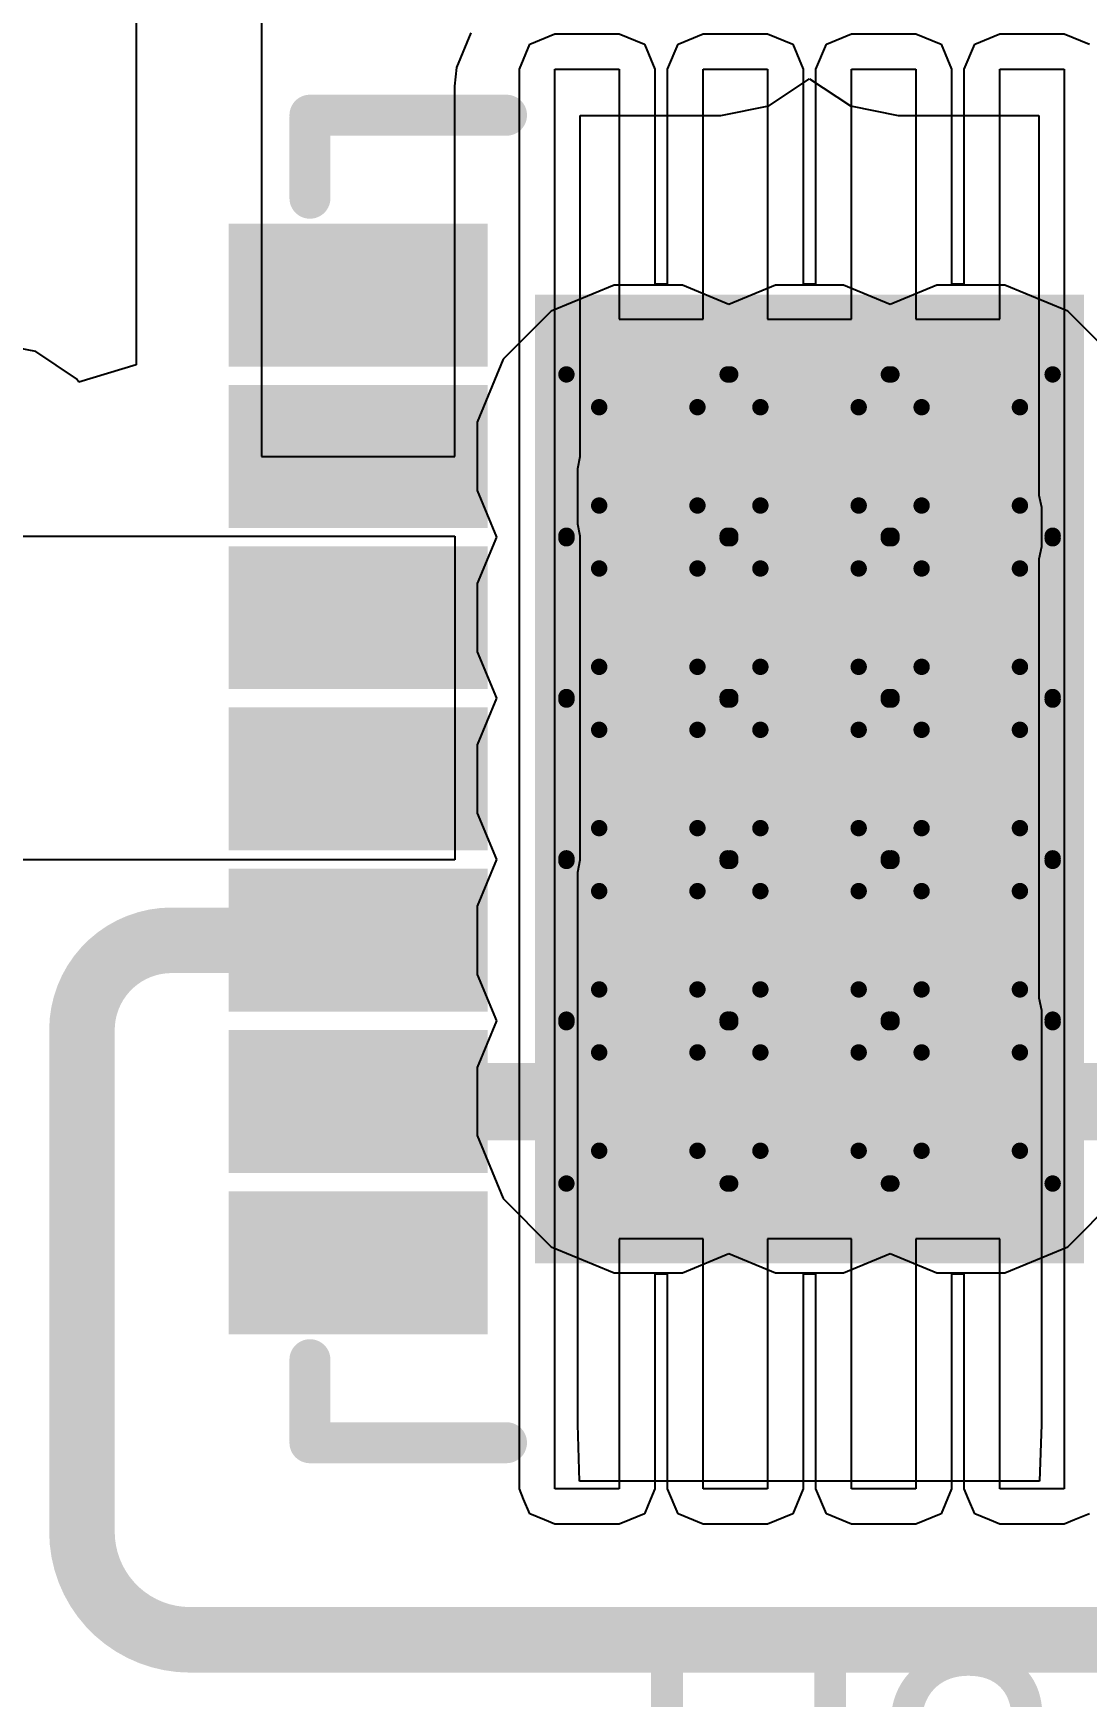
# Model space of a CAD drawing. Header units: inches. Extents: x -12 to 5357, y -8 to 5291.
# Drawn here: x 3.99 to 7.26, y 9.52 to 14.68 of the extents above; entities that cross this region are included whole.
import ezdxf

# ---------------------------------------------------------------- set-up
doc = ezdxf.new("R2010")
doc.units = ezdxf.units.IN
for name, color, linetype in [('Bottom Layer', 5, 'Continuous'), ('Drill Drawing', 1, 'Continuous'), ('Ground', 16, 'Continuous'), ('Multi-Layer', 9, 'Continuous'), ('Pad Holes', 156, 'Continuous'), ('Power', 76, 'Continuous'), ('Top Layer', 1, 'Continuous'), ('Top Overlay', 2, 'Continuous'), ('Top Paste', 8, 'Continuous'), ('Top Solder', 216, 'Continuous')]:
    doc.layers.add(name, color=color, linetype=linetype)
doc.styles.add('Arial', font='', dxfattribs={"height": 0.2})
doc.styles.get('Arial').set_extended_font_data('Arial')

# ---------------------------------------------------------------- blocks, each defined once
blk = doc.blocks.new('14_VSON__4_3__20')
at = {"layer": 'Bottom Layer'}
h = blk.add_hatch(color=5, dxfattribs=at)
edge = h.paths.add_edge_path()
edge.add_arc((-0.5, 1), 0.15, 0, 360)
h = blk.add_hatch(color=5, dxfattribs=at)
edge = h.paths.add_edge_path()
edge.add_arc((0, 1), 0.15, 0, 360)
h = blk.add_hatch(color=5, dxfattribs=at)
edge = h.paths.add_edge_path()
edge.add_arc((0.5, 1), 0.15, 0, 360)
h = blk.add_hatch(color=5, dxfattribs=at)
edge = h.paths.add_edge_path()
edge.add_arc((-0.5, 0.5), 0.15, 0, 360)
h = blk.add_hatch(color=5, dxfattribs=at)
edge = h.paths.add_edge_path()
edge.add_arc((0, 0.5), 0.15, 0, 360)
h = blk.add_hatch(color=5, dxfattribs=at)
edge = h.paths.add_edge_path()
edge.add_arc((0.5, 0.5), 0.15, 0, 360)
h = blk.add_hatch(color=5, dxfattribs=at)
edge = h.paths.add_edge_path()
edge.add_arc((-0.5, 0), 0.15, 0, 360)
h = blk.add_hatch(color=5, dxfattribs=at)
edge = h.paths.add_edge_path()
edge.add_arc((0, 0), 0.15, 0, 360)
h = blk.add_hatch(color=5, dxfattribs=at)
edge = h.paths.add_edge_path()
edge.add_arc((0.5, 0), 0.15, 0, 360)
h = blk.add_hatch(color=5, dxfattribs=at)
edge = h.paths.add_edge_path()
edge.add_arc((-0.5, -0.5), 0.15, 0, 360)
h = blk.add_hatch(color=5, dxfattribs=at)
edge = h.paths.add_edge_path()
edge.add_arc((0, -0.5), 0.15, 0, 360)
h = blk.add_hatch(color=5, dxfattribs=at)
edge = h.paths.add_edge_path()
edge.add_arc((0.5, -0.5), 0.15, 0, 360)
h = blk.add_hatch(color=5, dxfattribs=at)
edge = h.paths.add_edge_path()
edge.add_arc((-0.5, -1), 0.15, 0, 360)
h = blk.add_hatch(color=5, dxfattribs=at)
edge = h.paths.add_edge_path()
edge.add_arc((0, -1), 0.15, 0, 360)
h = blk.add_hatch(color=5, dxfattribs=at)
edge = h.paths.add_edge_path()
edge.add_arc((0.5, -1), 0.15, 0, 360)
at = {"layer": 'Ground'}
h = blk.add_hatch(color=16, dxfattribs=at)
edge = h.paths.add_edge_path()
edge.add_arc((-0.5, 1), 0.15, 0, 360)
h = blk.add_hatch(color=16, dxfattribs=at)
edge = h.paths.add_edge_path()
edge.add_arc((0, 1), 0.15, 0, 360)
h = blk.add_hatch(color=16, dxfattribs=at)
edge = h.paths.add_edge_path()
edge.add_arc((0.5, 1), 0.15, 0, 360)
h = blk.add_hatch(color=16, dxfattribs=at)
edge = h.paths.add_edge_path()
edge.add_arc((-0.5, 0.5), 0.15, 0, 360)
h = blk.add_hatch(color=16, dxfattribs=at)
edge = h.paths.add_edge_path()
edge.add_arc((0, 0.5), 0.15, 0, 360)
h = blk.add_hatch(color=16, dxfattribs=at)
edge = h.paths.add_edge_path()
edge.add_arc((0.5, 0.5), 0.15, 0, 360)
h = blk.add_hatch(color=16, dxfattribs=at)
edge = h.paths.add_edge_path()
edge.add_arc((-0.5, 0), 0.15, 0, 360)
h = blk.add_hatch(color=16, dxfattribs=at)
edge = h.paths.add_edge_path()
edge.add_arc((0, 0), 0.15, 0, 360)
h = blk.add_hatch(color=16, dxfattribs=at)
edge = h.paths.add_edge_path()
edge.add_arc((0.5, 0), 0.15, 0, 360)
h = blk.add_hatch(color=16, dxfattribs=at)
edge = h.paths.add_edge_path()
edge.add_arc((-0.5, -0.5), 0.15, 0, 360)
h = blk.add_hatch(color=16, dxfattribs=at)
edge = h.paths.add_edge_path()
edge.add_arc((0, -0.5), 0.15, 0, 360)
h = blk.add_hatch(color=16, dxfattribs=at)
edge = h.paths.add_edge_path()
edge.add_arc((0.5, -0.5), 0.15, 0, 360)
h = blk.add_hatch(color=16, dxfattribs=at)
edge = h.paths.add_edge_path()
edge.add_arc((-0.5, -1), 0.15, 0, 360)
h = blk.add_hatch(color=16, dxfattribs=at)
edge = h.paths.add_edge_path()
edge.add_arc((0, -1), 0.15, 0, 360)
h = blk.add_hatch(color=16, dxfattribs=at)
edge = h.paths.add_edge_path()
edge.add_arc((0.5, -1), 0.15, 0, 360)
at = {"layer": 'Multi-Layer'}
h = blk.add_hatch(color=9, dxfattribs=at)
edge = h.paths.add_edge_path()
edge.add_arc((-0.5, 1), 0.15, 0, 360)
h = blk.add_hatch(color=9, dxfattribs=at)
edge = h.paths.add_edge_path()
edge.add_arc((0, 1), 0.15, 0, 360)
h = blk.add_hatch(color=9, dxfattribs=at)
edge = h.paths.add_edge_path()
edge.add_arc((0.5, 1), 0.15, 0, 360)
h = blk.add_hatch(color=9, dxfattribs=at)
edge = h.paths.add_edge_path()
edge.add_arc((-0.5, 0.5), 0.15, 0, 360)
h = blk.add_hatch(color=9, dxfattribs=at)
edge = h.paths.add_edge_path()
edge.add_arc((0, 0.5), 0.15, 0, 360)
h = blk.add_hatch(color=9, dxfattribs=at)
edge = h.paths.add_edge_path()
edge.add_arc((0.5, 0.5), 0.15, 0, 360)
h = blk.add_hatch(color=9, dxfattribs=at)
edge = h.paths.add_edge_path()
edge.add_arc((-0.5, 0), 0.15, 0, 360)
h = blk.add_hatch(color=9, dxfattribs=at)
edge = h.paths.add_edge_path()
edge.add_arc((0, 0), 0.15, 0, 360)
h = blk.add_hatch(color=9, dxfattribs=at)
edge = h.paths.add_edge_path()
edge.add_arc((0.5, 0), 0.15, 0, 360)
h = blk.add_hatch(color=9, dxfattribs=at)
edge = h.paths.add_edge_path()
edge.add_arc((-0.5, -0.5), 0.15, 0, 360)
h = blk.add_hatch(color=9, dxfattribs=at)
edge = h.paths.add_edge_path()
edge.add_arc((0, -0.5), 0.15, 0, 360)
h = blk.add_hatch(color=9, dxfattribs=at)
edge = h.paths.add_edge_path()
edge.add_arc((0.5, -0.5), 0.15, 0, 360)
h = blk.add_hatch(color=9, dxfattribs=at)
edge = h.paths.add_edge_path()
edge.add_arc((-0.5, -1), 0.15, 0, 360)
h = blk.add_hatch(color=9, dxfattribs=at)
edge = h.paths.add_edge_path()
edge.add_arc((0, -1), 0.15, 0, 360)
h = blk.add_hatch(color=9, dxfattribs=at)
edge = h.paths.add_edge_path()
edge.add_arc((0.5, -1), 0.15, 0, 360)
at = {"layer": 'Pad Holes'}
h = blk.add_hatch(color=7, dxfattribs=at)
edge = h.paths.add_edge_path()
edge.add_arc((-0.5, 1), 0.1, 0, 360)
h = blk.add_hatch(color=7, dxfattribs=at)
edge = h.paths.add_edge_path()
edge.add_arc((0, 1), 0.1, 0, 360)
h = blk.add_hatch(color=7, dxfattribs=at)
edge = h.paths.add_edge_path()
edge.add_arc((0.5, 1), 0.1, 0, 360)
h = blk.add_hatch(color=7, dxfattribs=at)
edge = h.paths.add_edge_path()
edge.add_arc((-0.5, 0.5), 0.1, 0, 360)
h = blk.add_hatch(color=7, dxfattribs=at)
edge = h.paths.add_edge_path()
edge.add_arc((0, 0.5), 0.1, 0, 360)
h = blk.add_hatch(color=7, dxfattribs=at)
edge = h.paths.add_edge_path()
edge.add_arc((0.5, 0.5), 0.1, 0, 360)
h = blk.add_hatch(color=7, dxfattribs=at)
edge = h.paths.add_edge_path()
edge.add_arc((-0.5, 0), 0.1, 0, 360)
h = blk.add_hatch(color=7, dxfattribs=at)
edge = h.paths.add_edge_path()
edge.add_arc((0, 0), 0.1, 0, 360)
h = blk.add_hatch(color=7, dxfattribs=at)
edge = h.paths.add_edge_path()
edge.add_arc((0.5, 0), 0.1, 0, 360)
h = blk.add_hatch(color=7, dxfattribs=at)
edge = h.paths.add_edge_path()
edge.add_arc((-0.5, -0.5), 0.1, 0, 360)
h = blk.add_hatch(color=7, dxfattribs=at)
edge = h.paths.add_edge_path()
edge.add_arc((0, -0.5), 0.1, 0, 360)
h = blk.add_hatch(color=7, dxfattribs=at)
edge = h.paths.add_edge_path()
edge.add_arc((0.5, -0.5), 0.1, 0, 360)
h = blk.add_hatch(color=7, dxfattribs=at)
edge = h.paths.add_edge_path()
edge.add_arc((-0.5, -1), 0.1, 0, 360)
h = blk.add_hatch(color=7, dxfattribs=at)
edge = h.paths.add_edge_path()
edge.add_arc((0, -1), 0.1, 0, 360)
h = blk.add_hatch(color=7, dxfattribs=at)
edge = h.paths.add_edge_path()
edge.add_arc((0.5, -1), 0.1, 0, 360)
at = {"layer": 'Power'}
h = blk.add_hatch(color=76, dxfattribs=at)
edge = h.paths.add_edge_path()
edge.add_arc((-0.5, 1), 0.15, 0, 360)
h = blk.add_hatch(color=76, dxfattribs=at)
edge = h.paths.add_edge_path()
edge.add_arc((0, 1), 0.15, 0, 360)
h = blk.add_hatch(color=76, dxfattribs=at)
edge = h.paths.add_edge_path()
edge.add_arc((0.5, 1), 0.15, 0, 360)
h = blk.add_hatch(color=76, dxfattribs=at)
edge = h.paths.add_edge_path()
edge.add_arc((-0.5, 0.5), 0.15, 0, 360)
h = blk.add_hatch(color=76, dxfattribs=at)
edge = h.paths.add_edge_path()
edge.add_arc((0, 0.5), 0.15, 0, 360)
h = blk.add_hatch(color=76, dxfattribs=at)
edge = h.paths.add_edge_path()
edge.add_arc((0.5, 0.5), 0.15, 0, 360)
h = blk.add_hatch(color=76, dxfattribs=at)
edge = h.paths.add_edge_path()
edge.add_arc((-0.5, 0), 0.15, 0, 360)
h = blk.add_hatch(color=76, dxfattribs=at)
edge = h.paths.add_edge_path()
edge.add_arc((0, 0), 0.15, 0, 360)
h = blk.add_hatch(color=76, dxfattribs=at)
edge = h.paths.add_edge_path()
edge.add_arc((0.5, 0), 0.15, 0, 360)
h = blk.add_hatch(color=76, dxfattribs=at)
edge = h.paths.add_edge_path()
edge.add_arc((-0.5, -0.5), 0.15, 0, 360)
h = blk.add_hatch(color=76, dxfattribs=at)
edge = h.paths.add_edge_path()
edge.add_arc((0, -0.5), 0.15, 0, 360)
h = blk.add_hatch(color=76, dxfattribs=at)
edge = h.paths.add_edge_path()
edge.add_arc((0.5, -0.5), 0.15, 0, 360)
h = blk.add_hatch(color=76, dxfattribs=at)
edge = h.paths.add_edge_path()
edge.add_arc((-0.5, -1), 0.15, 0, 360)
h = blk.add_hatch(color=76, dxfattribs=at)
edge = h.paths.add_edge_path()
edge.add_arc((0, -1), 0.15, 0, 360)
h = blk.add_hatch(color=76, dxfattribs=at)
edge = h.paths.add_edge_path()
edge.add_arc((0.5, -1), 0.15, 0, 360)
at = {"layer": 'Top Layer'}
for points in [[(1.1, 1.62), (1.7, 1.62), (1.7, 1.38), (1.1, 1.38)], [(-0.75, 1.4), (0.75, 1.4), (0.75, -1.4), (-0.75, -1.4)], [(1.1, 1.12), (1.7, 1.12), (1.7, 0.88), (1.1, 0.88)], [(1.1, 0.62), (1.7, 0.62), (1.7, 0.38), (1.1, 0.38)], [(1.1, 0.12), (1.7, 0.12), (1.7, -0.12), (1.1, -0.12)], [(1.1, -0.38), (1.7, -0.38), (1.7, -0.62), (1.1, -0.62)], [(1.1, -0.88), (1.7, -0.88), (1.7, -1.12), (1.1, -1.12)], [(1.1, -1.38), (1.7, -1.38), (1.7, -1.62), (1.1, -1.62)]]:
    blk.add_hatch(color=1, dxfattribs=at).paths.add_polyline_path(points)
h = blk.add_hatch(color=1, dxfattribs=at)
edge = h.paths.add_edge_path()
edge.add_arc((-0.5, 1), 0.15, 0, 360)
h = blk.add_hatch(color=1, dxfattribs=at)
edge = h.paths.add_edge_path()
edge.add_arc((0, 1), 0.15, 0, 360)
h = blk.add_hatch(color=1, dxfattribs=at)
edge = h.paths.add_edge_path()
edge.add_arc((0.5, 1), 0.15, 0, 360)
h = blk.add_hatch(color=1, dxfattribs=at)
edge = h.paths.add_edge_path()
edge.add_arc((-0.5, 0.5), 0.15, 0, 360)
h = blk.add_hatch(color=1, dxfattribs=at)
edge = h.paths.add_edge_path()
edge.add_arc((0, 0.5), 0.15, 0, 360)
h = blk.add_hatch(color=1, dxfattribs=at)
edge = h.paths.add_edge_path()
edge.add_arc((0.5, 0.5), 0.15, 0, 360)
h = blk.add_hatch(color=1, dxfattribs=at)
edge = h.paths.add_edge_path()
edge.add_arc((-0.5, 0), 0.15, 0, 360)
h = blk.add_hatch(color=1, dxfattribs=at)
edge = h.paths.add_edge_path()
edge.add_arc((0, 0), 0.15, 0, 360)
h = blk.add_hatch(color=1, dxfattribs=at)
edge = h.paths.add_edge_path()
edge.add_arc((0.5, 0), 0.15, 0, 360)
h = blk.add_hatch(color=1, dxfattribs=at)
edge = h.paths.add_edge_path()
edge.add_arc((-0.5, -0.5), 0.15, 0, 360)
h = blk.add_hatch(color=1, dxfattribs=at)
edge = h.paths.add_edge_path()
edge.add_arc((0, -0.5), 0.15, 0, 360)
h = blk.add_hatch(color=1, dxfattribs=at)
edge = h.paths.add_edge_path()
edge.add_arc((0.5, -0.5), 0.15, 0, 360)
h = blk.add_hatch(color=1, dxfattribs=at)
edge = h.paths.add_edge_path()
edge.add_arc((-0.5, -1), 0.15, 0, 360)
h = blk.add_hatch(color=1, dxfattribs=at)
edge = h.paths.add_edge_path()
edge.add_arc((0, -1), 0.15, 0, 360)
h = blk.add_hatch(color=1, dxfattribs=at)
edge = h.paths.add_edge_path()
edge.add_arc((0.5, -1), 0.15, 0, 360)
at = {"layer": 'Top Paste'}
for points in [[(1.1, 1.62), (1.7, 1.62), (1.7, 1.38), (1.1, 1.38)], [(-0.75, 1.4), (0.75, 1.4), (0.75, -1.4), (-0.75, -1.4)], [(1.1, 1.12), (1.7, 1.12), (1.7, 0.88), (1.1, 0.88)], [(1.1, 0.62), (1.7, 0.62), (1.7, 0.38), (1.1, 0.38)], [(1.1, 0.12), (1.7, 0.12), (1.7, -0.12), (1.1, -0.12)], [(1.1, -0.38), (1.7, -0.38), (1.7, -0.62), (1.1, -0.62)], [(1.1, -0.88), (1.7, -0.88), (1.7, -1.12), (1.1, -1.12)], [(1.1, -1.38), (1.7, -1.38), (1.7, -1.62), (1.1, -1.62)]]:
    blk.add_hatch(color=8, dxfattribs=at).paths.add_polyline_path(points)
at = {"layer": 'Top Solder'}
for points in [[(0.9984, 1.7216), (1.8016, 1.7216), (1.8016, 1.2784), (0.9984, 1.2784)], [(-0.8516, 1.5016), (0.8516, 1.5016), (0.8516, -1.5016), (-0.8516, -1.5016)], [(0.9984, 1.2216), (1.8016, 1.2216), (1.8016, 0.7784), (0.9984, 0.7784)], [(0.9984, 0.7216), (1.8016, 0.7216), (1.8016, 0.2784), (0.9984, 0.2784)], [(0.9984, 0.2216), (1.8016, 0.2216), (1.8016, -0.2216), (0.9984, -0.2216)], [(0.9984, -0.2784), (1.8016, -0.2784), (1.8016, -0.7216), (0.9984, -0.7216)], [(0.9984, -0.7784), (1.8016, -0.7784), (1.8016, -1.2216), (0.9984, -1.2216)], [(0.9984, -1.2784), (1.8016, -1.2784), (1.8016, -1.7216), (0.9984, -1.7216)]]:
    blk.add_hatch(color=216, dxfattribs=at).paths.add_polyline_path(points)
at = {"layer": 'Top Layer'}
for p, q in [((-0.79, -2.2), (-0.79, 2.2)), ((-0.79, 2.2), (-0.59, 2.2)), ((-0.59, 2.2), (-0.59, 1.425)), ((-0.33, 1.425), (-0.33, 2.2)), ((-0.33, 2.2), (-0.13, 2.2)), ((-0.13, 2.2), (-0.13, 1.425)), ((0.13, 1.425), (0.13, 2.2)), ((0.13, 2.2), (0.33, 2.2)), ((0.33, 2.2), (0.33, 1.425)), ((0.59, 1.425), (0.59, 2.2)), ((0.59, 2.2), (0.79, 2.2)), ((0.79, 2.2), (0.79, -2.2)), ((-0.59, 1.425), (-0.33, 1.425)), ((-0.13, 1.425), (0.13, 1.425)), ((0.33, 1.425), (0.59, 1.425)), ((-0.33, -1.425), (-0.59, -1.425)), ((-0.59, -1.425), (-0.59, -2.2)), ((-0.33, -2.2), (-0.33, -1.425)), ((0.13, -1.425), (-0.13, -1.425)), ((-0.13, -1.425), (-0.13, -2.2)), ((0.13, -2.2), (0.13, -1.425)), ((0.59, -1.425), (0.33, -1.425)), ((0.33, -1.425), (0.33, -2.2)), ((0.59, -2.2), (0.59, -1.425)), ((-0.59, -2.2), (-0.79, -2.2)), ((-0.13, -2.2), (-0.33, -2.2)), ((0.33, -2.2), (0.13, -2.2)), ((0.79, -2.2), (0.59, -2.2))]:
    blk.add_line(p, q, dxfattribs=at)
at = {"layer": 'Top Overlay', "const_width": 0.127}
for points in [[(1.5494, 2.0574), (0.9398, 2.0574)], [(1.5494, 2.0501), (1.5494, 1.8001)], [(1.5494, -1.8001), (1.5494, -2.0501)], [(1.5494, -2.0574), (0.9398, -2.0574)]]:
    blk.add_lwpolyline(points, dxfattribs=at)
at = {"layer": 'Top Overlay', "const_width": 0.0635}
for points in [[(0.908, 2.0574, 1), (0.9715, 2.0574, 1)], [(1.5176, 2.0574, 1), (1.5812, 2.0574, 1)], [(1.5176, 2.0501, 1), (1.5812, 2.0501, 1)], [(1.5176, 1.8001, 1), (1.5812, 1.8001, 1)], [(1.5177, -1.8001, 1), (1.5812, -1.8001, 1)], [(0.908, -2.0574, 1), (0.9715, -2.0574, 1)], [(1.5177, -2.0501, 1), (1.5812, -2.0501, 1)], [(1.5176, -2.0574, 1), (1.5812, -2.0574, 1)]]:
    blk.add_lwpolyline(points, format="xyb", close=True, dxfattribs=at)
at = {"layer": 'Top Solder'}
for p, q in [((-0.8678, 2.2778), (-0.8222, 2.2966)), ((-0.8222, 2.2966), (-0.79, 2.31)), ((-0.79, 2.31), (-0.79, 2.31)), ((-0.79, 2.31), (-0.79, 2.31)), ((-0.79, 2.31), (-0.59, 2.31)), ((-0.59, 2.31), (-0.5578, 2.2966)), ((-0.5578, 2.2966), (-0.5122, 2.2778)), ((-0.5122, 2.2778), (-0.5122, 2.2778)), ((-0.5122, 2.2778), (-0.5122, 2.2778)), ((-0.5122, 2.2778), (-0.4934, 2.2322)), ((-0.44, 2.2), (-0.4078, 2.2778)), ((-0.4078, 2.2778), (-0.33, 2.31)), ((-0.33, 2.31), (-0.13, 2.31)), ((-0.13, 2.31), (-0.13, 2.31)), ((-0.13, 2.31), (-0.13, 2.31)), ((-0.13, 2.31), (-0.0522, 2.2778)), ((-0.0522, 2.2778), (-0.02, 2.2)), ((0.02, 2.2), (0.0522, 2.2778)), ((0.0522, 2.2778), (0.13, 2.31)), ((0.13, 2.31), (0.13, 2.31)), ((0.13, 2.31), (0.13, 2.31)), ((0.13, 2.31), (0.33, 2.31)), ((0.33, 2.31), (0.4078, 2.2778)), ((0.4078, 2.2778), (0.44, 2.2)), ((0.4934, 2.2322), (0.5122, 2.2778)), ((0.5122, 2.2778), (0.5578, 2.2966)), ((0.5122, 2.2778), (0.5122, 2.2778)), ((0.5122, 2.2778), (0.5122, 2.2778)), ((0.5578, 2.2966), (0.59, 2.31)), ((0.59, 2.31), (0.59, 2.31)), ((0.59, 2.31), (0.59, 2.31)), ((0.59, 2.31), (0.79, 2.31)), ((0.79, 2.31), (0.8222, 2.2966)), ((0.8222, 2.2966), (0.8678, 2.2778)), ((0.8678, 2.2778), (0.8678, 2.2778)), ((0.8678, 2.2778), (0.8678, 2.2778)), ((0.8678, 2.2778), (0.8866, 2.2322)), ((-0.4934, 2.2322), (-0.48, 2.2)), ((0.48, 2.2), (0.4934, 2.2322)), ((0.8866, 2.2322), (0.9, 2.2)), ((-0.48, 2.2), (-0.48, 1.535)), ((-0.44, 1.535), (-0.44, 2.2)), ((-0.02, 2.2), (-0.02, 2.2)), ((-0.02, 2.2), (-0.02, 2.2)), ((-0.02, 2.2), (-0.02, 1.535)), ((0.02, 1.535), (0.02, 2.2)), ((0.02, 2.2), (0.02, 2.2)), ((0.02, 2.2), (0.02, 2.2)), ((0.44, 2.2), (0.44, 1.535)), ((0.48, 1.535), (0.48, 2.2)), ((0.48, 2.2), (0.48, 2.2)), ((0.48, 2.2), (0.48, 2.2)), ((0.9, 2.2), (0.9, -2.2)), ((-0.48, 1.535), (-0.44, 1.535)), ((-0.02, 1.535), (0.02, 1.535)), ((0.44, 1.535), (0.48, 1.535)), ((-0.44, -1.535), (-0.48, -1.535)), ((-0.48, -1.535), (-0.48, -2.2)), ((-0.44, -2.2), (-0.44, -1.535)), ((0.02, -1.535), (-0.02, -1.535)), ((-0.02, -1.535), (-0.02, -2.2)), ((0.02, -2.2), (0.02, -1.535)), ((0.48, -1.535), (0.44, -1.535)), ((0.44, -1.535), (0.44, -2.2)), ((0.48, -2.2), (0.48, -1.535)), ((-0.48, -2.2), (-0.5122, -2.2778)), ((-0.4078, -2.2778), (-0.44, -2.2)), ((-0.02, -2.2), (-0.0522, -2.2778)), ((0.0522, -2.2778), (0.02, -2.2)), ((0.44, -2.2), (0.4078, -2.2778)), ((0.5122, -2.2778), (0.48, -2.2)), ((0.9, -2.2), (0.8678, -2.2778)), ((-0.79, -2.31), (-0.8678, -2.2778)), ((-0.59, -2.31), (-0.79, -2.31)), ((-0.5122, -2.2778), (-0.59, -2.31)), ((-0.33, -2.31), (-0.4078, -2.2778)), ((-0.13, -2.31), (-0.33, -2.31)), ((-0.0522, -2.2778), (-0.13, -2.31)), ((0.13, -2.31), (0.0522, -2.2778)), ((0.33, -2.31), (0.13, -2.31)), ((0.4078, -2.2778), (0.33, -2.31)), ((0.59, -2.31), (0.5122, -2.2778)), ((0.79, -2.31), (0.59, -2.31)), ((0.8678, -2.2778), (0.79, -2.31))]:
    blk.add_line(p, q, dxfattribs=at)

msp = doc.modelspace()

# ---------------------------------------------------------------- hatches: boundary and pattern name
at = {"layer": 'Top Layer'}
for points in [[(5.8967, 11.4883), (4.6967, 11.4883), (4.6967, 11.2483), (5.8967, 11.2483)], [(6.8967, 11.2483), (8.0967, 11.2483), (8.0967, 11.4883), (6.8967, 11.4883)]]:
    msp.add_hatch(color=1, dxfattribs=at).paths.add_polyline_path(points)

# ---------------------------------------------------------------- linework, layer by layer
at = {"layer": 'Drill Drawing', "const_width": 0.0508}
for points in [[(5.6427, 13.6223), (6.1507, 13.6223)], [(5.6427, 13.1143), (5.6427, 13.6223)], [(6.1427, 13.6223), (6.6507, 13.6223)], [(6.1427, 13.1143), (6.1427, 13.6223)], [(6.1507, 13.1143), (6.1507, 13.6223)], [(6.6427, 13.6223), (7.1507, 13.6223)], [(6.6427, 13.1143), (6.6427, 13.6223)], [(6.6507, 13.1143), (6.6507, 13.6223)], [(7.1507, 13.1143), (7.1507, 13.6223)], [(5.7443, 13.5207), (6.0491, 13.5207)], [(5.7443, 13.2159), (5.7443, 13.5207)], [(6.0491, 13.2159), (6.0491, 13.5207)], [(6.2443, 13.5207), (6.5491, 13.5207)], [(6.2443, 13.2159), (6.2443, 13.5207)], [(6.5491, 13.2159), (6.5491, 13.5207)], [(6.7443, 13.5207), (7.0491, 13.5207)], [(6.7443, 13.2159), (6.7443, 13.5207)], [(7.0491, 13.2159), (7.0491, 13.5207)], [(5.7443, 13.2159), (6.0491, 13.2159)], [(6.2443, 13.2159), (6.5491, 13.2159)], [(6.7443, 13.2159), (7.0491, 13.2159)], [(5.6427, 13.1223), (6.1507, 13.1223)], [(5.6427, 12.6143), (5.6427, 13.1223)], [(5.6427, 13.1143), (6.1507, 13.1143)], [(6.1427, 13.1223), (6.6507, 13.1223)], [(6.1427, 12.6143), (6.1427, 13.1223)], [(6.1427, 13.1143), (6.6507, 13.1143)], [(6.1507, 12.6143), (6.1507, 13.1223)], [(6.6427, 13.1223), (7.1507, 13.1223)], [(6.6427, 12.6143), (6.6427, 13.1223)], [(6.6427, 13.1143), (7.1507, 13.1143)], [(6.6507, 12.6143), (6.6507, 13.1223)], [(7.1507, 12.6143), (7.1507, 13.1223)], [(5.7443, 13.0207), (6.0491, 13.0207)], [(5.7443, 12.7159), (5.7443, 13.0207)], [(6.0491, 12.7159), (6.0491, 13.0207)], [(6.2443, 13.0207), (6.5491, 13.0207)], [(6.2443, 12.7159), (6.2443, 13.0207)], [(6.5491, 12.7159), (6.5491, 13.0207)], [(6.7443, 13.0207), (7.0491, 13.0207)], [(6.7443, 12.7159), (6.7443, 13.0207)], [(7.0491, 12.7159), (7.0491, 13.0207)], [(5.7443, 12.7159), (6.0491, 12.7159)], [(6.2443, 12.7159), (6.5491, 12.7159)], [(6.7443, 12.7159), (7.0491, 12.7159)], [(5.6427, 12.6223), (6.1507, 12.6223)], [(5.6427, 12.1143), (5.6427, 12.6223)], [(5.6427, 12.6143), (6.1507, 12.6143)], [(6.1427, 12.6223), (6.6507, 12.6223)], [(6.1427, 12.1143), (6.1427, 12.6223)], [(6.1427, 12.6143), (6.6507, 12.6143)], [(6.1507, 12.1143), (6.1507, 12.6223)], [(6.6427, 12.6223), (7.1507, 12.6223)], [(6.6427, 12.1143), (6.6427, 12.6223)], [(6.6427, 12.6143), (7.1507, 12.6143)], [(6.6507, 12.1143), (6.6507, 12.6223)], [(7.1507, 12.1143), (7.1507, 12.6223)], [(5.7443, 12.5207), (6.0491, 12.5207)], [(5.7443, 12.2159), (5.7443, 12.5207)], [(6.0491, 12.2159), (6.0491, 12.5207)], [(6.2443, 12.5207), (6.5491, 12.5207)], [(6.2443, 12.2159), (6.2443, 12.5207)], [(6.5491, 12.2159), (6.5491, 12.5207)], [(6.7443, 12.5207), (7.0491, 12.5207)], [(6.7443, 12.2159), (6.7443, 12.5207)], [(7.0491, 12.2159), (7.0491, 12.5207)], [(5.7443, 12.2159), (6.0491, 12.2159)], [(6.2443, 12.2159), (6.5491, 12.2159)], [(6.7443, 12.2159), (7.0491, 12.2159)], [(5.6427, 12.1223), (6.1507, 12.1223)], [(5.6427, 11.6143), (5.6427, 12.1223)], [(5.6427, 12.1143), (6.1507, 12.1143)], [(6.1427, 12.1223), (6.6507, 12.1223)], [(6.1427, 11.6143), (6.1427, 12.1223)], [(6.1427, 12.1143), (6.6507, 12.1143)], [(6.1507, 11.6143), (6.1507, 12.1223)], [(6.6427, 12.1223), (7.1507, 12.1223)], [(6.6427, 11.6143), (6.6427, 12.1223)], [(6.6427, 12.1143), (7.1507, 12.1143)], [(6.6507, 11.6143), (6.6507, 12.1223)], [(7.1507, 11.6143), (7.1507, 12.1223)], [(5.7443, 12.0207), (6.0491, 12.0207)], [(5.7443, 11.7159), (5.7443, 12.0207)], [(6.0491, 11.7159), (6.0491, 12.0207)], [(6.2443, 12.0207), (6.5491, 12.0207)], [(6.2443, 11.7159), (6.2443, 12.0207)], [(6.5491, 11.7159), (6.5491, 12.0207)], [(6.7443, 12.0207), (7.0491, 12.0207)], [(6.7443, 11.7159), (6.7443, 12.0207)], [(7.0491, 11.7159), (7.0491, 12.0207)], [(5.7443, 11.7159), (6.0491, 11.7159)], [(6.2443, 11.7159), (6.5491, 11.7159)], [(6.7443, 11.7159), (7.0491, 11.7159)], [(5.6427, 11.6223), (6.1507, 11.6223)], [(5.6427, 11.1143), (5.6427, 11.6223)], [(5.6427, 11.6143), (6.1507, 11.6143)], [(6.1427, 11.6223), (6.6507, 11.6223)], [(6.1427, 11.1143), (6.1427, 11.6223)], [(6.1427, 11.6143), (6.6507, 11.6143)], [(6.1507, 11.1143), (6.1507, 11.6223)], [(6.6427, 11.6223), (7.1507, 11.6223)], [(6.6427, 11.1143), (6.6427, 11.6223)], [(6.6427, 11.6143), (7.1507, 11.6143)], [(6.6507, 11.1143), (6.6507, 11.6223)], [(7.1507, 11.1143), (7.1507, 11.6223)], [(5.7443, 11.5207), (6.0491, 11.5207)], [(5.7443, 11.2159), (5.7443, 11.5207)], [(6.0491, 11.2159), (6.0491, 11.5207)], [(6.2443, 11.5207), (6.5491, 11.5207)], [(6.2443, 11.2159), (6.2443, 11.5207)], [(6.5491, 11.2159), (6.5491, 11.5207)], [(6.7443, 11.5207), (7.0491, 11.5207)], [(6.7443, 11.2159), (6.7443, 11.5207)], [(7.0491, 11.2159), (7.0491, 11.5207)], [(5.7443, 11.2159), (6.0491, 11.2159)], [(6.2443, 11.2159), (6.5491, 11.2159)], [(6.7443, 11.2159), (7.0491, 11.2159)], [(5.6427, 11.1143), (6.1507, 11.1143)], [(6.1427, 11.1143), (6.6507, 11.1143)], [(6.6427, 11.1143), (7.1507, 11.1143)]]:
    msp.add_lwpolyline(points, dxfattribs=at)
at = {"layer": 'Drill Drawing', "const_width": 0.0254}
for points in [[(5.63, 13.6223, 1), (5.6554, 13.6223, 1)], [(5.63, 13.6223, 1), (5.6554, 13.6223, 1)], [(6.13, 13.6223, 1), (6.1554, 13.6223, 1)], [(6.13, 13.6223, 1), (6.1554, 13.6223, 1)], [(6.138, 13.6223, 1), (6.1634, 13.6223, 1)], [(6.138, 13.6223, 1), (6.1634, 13.6223, 1)], [(6.63, 13.6223, 1), (6.6554, 13.6223, 1)], [(6.63, 13.6223, 1), (6.6554, 13.6223, 1)], [(6.638, 13.6223, 1), (6.6634, 13.6223, 1)], [(6.638, 13.6223, 1), (6.6634, 13.6223, 1)], [(7.138, 13.6223, 1), (7.1634, 13.6223, 1)], [(7.138, 13.6223, 1), (7.1634, 13.6223, 1)], [(5.7316, 13.5207, 1), (5.757, 13.5207, 1)], [(5.7316, 13.5207, 1), (5.757, 13.5207, 1)], [(6.0364, 13.5207, 1), (6.0618, 13.5207, 1)], [(6.0364, 13.5207, 1), (6.0618, 13.5207, 1)], [(6.2316, 13.5207, 1), (6.257, 13.5207, 1)], [(6.2316, 13.5207, 1), (6.257, 13.5207, 1)], [(6.5364, 13.5207, 1), (6.5618, 13.5207, 1)], [(6.5364, 13.5207, 1), (6.5618, 13.5207, 1)], [(6.7316, 13.5207, 1), (6.757, 13.5207, 1)], [(6.7316, 13.5207, 1), (6.757, 13.5207, 1)], [(7.0364, 13.5207, 1), (7.0618, 13.5207, 1)], [(7.0364, 13.5207, 1), (7.0618, 13.5207, 1)], [(5.7316, 13.2159, 1), (5.757, 13.2159, 1)], [(5.7316, 13.2159, 1), (5.757, 13.2159, 1)], [(6.0364, 13.2159, 1), (6.0618, 13.2159, 1)], [(6.0364, 13.2159, 1), (6.0618, 13.2159, 1)], [(6.2316, 13.2159, 1), (6.257, 13.2159, 1)], [(6.2316, 13.2159, 1), (6.257, 13.2159, 1)], [(6.5364, 13.2159, 1), (6.5618, 13.2159, 1)], [(6.5364, 13.2159, 1), (6.5618, 13.2159, 1)], [(6.7316, 13.2159, 1), (6.757, 13.2159, 1)], [(6.7316, 13.2159, 1), (6.757, 13.2159, 1)], [(7.0364, 13.2159, 1), (7.0618, 13.2159, 1)], [(7.0364, 13.2159, 1), (7.0618, 13.2159, 1)], [(5.63, 13.1223, 1), (5.6554, 13.1223, 1)], [(5.63, 13.1223, 1), (5.6554, 13.1223, 1)], [(5.63, 13.1143, 1), (5.6554, 13.1143, 1)], [(5.63, 13.1143, 1), (5.6554, 13.1143, 1)], [(6.13, 13.1223, 1), (6.1554, 13.1223, 1)], [(6.13, 13.1223, 1), (6.1554, 13.1223, 1)], [(6.13, 13.1143, 1), (6.1554, 13.1143, 1)], [(6.13, 13.1143, 1), (6.1554, 13.1143, 1)], [(6.138, 13.1223, 1), (6.1634, 13.1223, 1)], [(6.138, 13.1223, 1), (6.1634, 13.1223, 1)], [(6.138, 13.1143, 1), (6.1634, 13.1143, 1)], [(6.138, 13.1143, 1), (6.1634, 13.1143, 1)], [(6.63, 13.1223, 1), (6.6554, 13.1223, 1)], [(6.63, 13.1223, 1), (6.6554, 13.1223, 1)], [(6.63, 13.1143, 1), (6.6554, 13.1143, 1)], [(6.63, 13.1143, 1), (6.6554, 13.1143, 1)], [(6.638, 13.1223, 1), (6.6634, 13.1223, 1)], [(6.638, 13.1223, 1), (6.6634, 13.1223, 1)], [(6.638, 13.1143, 1), (6.6634, 13.1143, 1)], [(6.638, 13.1143, 1), (6.6634, 13.1143, 1)], [(7.138, 13.1223, 1), (7.1634, 13.1223, 1)], [(7.138, 13.1223, 1), (7.1634, 13.1223, 1)], [(7.138, 13.1143, 1), (7.1634, 13.1143, 1)], [(7.138, 13.1143, 1), (7.1634, 13.1143, 1)], [(5.7316, 13.0207, 1), (5.757, 13.0207, 1)], [(5.7316, 13.0207, 1), (5.757, 13.0207, 1)], [(6.0364, 13.0207, 1), (6.0618, 13.0207, 1)], [(6.0364, 13.0207, 1), (6.0618, 13.0207, 1)], [(6.2316, 13.0207, 1), (6.257, 13.0207, 1)], [(6.2316, 13.0207, 1), (6.257, 13.0207, 1)], [(6.5364, 13.0207, 1), (6.5618, 13.0207, 1)], [(6.5364, 13.0207, 1), (6.5618, 13.0207, 1)], [(6.7316, 13.0207, 1), (6.757, 13.0207, 1)], [(6.7316, 13.0207, 1), (6.757, 13.0207, 1)], [(7.0364, 13.0207, 1), (7.0618, 13.0207, 1)], [(7.0364, 13.0207, 1), (7.0618, 13.0207, 1)], [(5.7316, 12.7159, 1), (5.757, 12.7159, 1)], [(5.7316, 12.7159, 1), (5.757, 12.7159, 1)], [(6.0364, 12.7159, 1), (6.0618, 12.7159, 1)], [(6.0364, 12.7159, 1), (6.0618, 12.7159, 1)], [(6.2316, 12.7159, 1), (6.257, 12.7159, 1)], [(6.2316, 12.7159, 1), (6.257, 12.7159, 1)], [(6.5364, 12.7159, 1), (6.5618, 12.7159, 1)], [(6.5364, 12.7159, 1), (6.5618, 12.7159, 1)], [(6.7316, 12.7159, 1), (6.757, 12.7159, 1)], [(6.7316, 12.7159, 1), (6.757, 12.7159, 1)], [(7.0364, 12.7159, 1), (7.0618, 12.7159, 1)], [(7.0364, 12.7159, 1), (7.0618, 12.7159, 1)], [(5.63, 12.6223, 1), (5.6554, 12.6223, 1)], [(5.63, 12.6223, 1), (5.6554, 12.6223, 1)], [(5.63, 12.6143, 1), (5.6554, 12.6143, 1)], [(5.63, 12.6143, 1), (5.6554, 12.6143, 1)], [(6.13, 12.6223, 1), (6.1554, 12.6223, 1)], [(6.13, 12.6223, 1), (6.1554, 12.6223, 1)], [(6.13, 12.6143, 1), (6.1554, 12.6143, 1)], [(6.13, 12.6143, 1), (6.1554, 12.6143, 1)], [(6.138, 12.6223, 1), (6.1634, 12.6223, 1)], [(6.138, 12.6223, 1), (6.1634, 12.6223, 1)], [(6.138, 12.6143, 1), (6.1634, 12.6143, 1)], [(6.138, 12.6143, 1), (6.1634, 12.6143, 1)], [(6.63, 12.6223, 1), (6.6554, 12.6223, 1)], [(6.63, 12.6223, 1), (6.6554, 12.6223, 1)], [(6.63, 12.6143, 1), (6.6554, 12.6143, 1)], [(6.63, 12.6143, 1), (6.6554, 12.6143, 1)], [(6.638, 12.6223, 1), (6.6634, 12.6223, 1)], [(6.638, 12.6223, 1), (6.6634, 12.6223, 1)], [(6.638, 12.6143, 1), (6.6634, 12.6143, 1)], [(6.638, 12.6143, 1), (6.6634, 12.6143, 1)], [(7.138, 12.6223, 1), (7.1634, 12.6223, 1)], [(7.138, 12.6223, 1), (7.1634, 12.6223, 1)], [(7.138, 12.6143, 1), (7.1634, 12.6143, 1)], [(7.138, 12.6143, 1), (7.1634, 12.6143, 1)], [(5.7316, 12.5207, 1), (5.757, 12.5207, 1)], [(5.7316, 12.5207, 1), (5.757, 12.5207, 1)], [(6.0364, 12.5207, 1), (6.0618, 12.5207, 1)], [(6.0364, 12.5207, 1), (6.0618, 12.5207, 1)], [(6.2316, 12.5207, 1), (6.257, 12.5207, 1)], [(6.2316, 12.5207, 1), (6.257, 12.5207, 1)], [(6.5364, 12.5207, 1), (6.5618, 12.5207, 1)], [(6.5364, 12.5207, 1), (6.5618, 12.5207, 1)], [(6.7316, 12.5207, 1), (6.757, 12.5207, 1)], [(6.7316, 12.5207, 1), (6.757, 12.5207, 1)], [(7.0364, 12.5207, 1), (7.0618, 12.5207, 1)], [(7.0364, 12.5207, 1), (7.0618, 12.5207, 1)], [(5.7316, 12.2159, 1), (5.757, 12.2159, 1)], [(5.7316, 12.2159, 1), (5.757, 12.2159, 1)], [(6.0364, 12.2159, 1), (6.0618, 12.2159, 1)], [(6.0364, 12.2159, 1), (6.0618, 12.2159, 1)], [(6.2316, 12.2159, 1), (6.257, 12.2159, 1)], [(6.2316, 12.2159, 1), (6.257, 12.2159, 1)], [(6.5364, 12.2159, 1), (6.5618, 12.2159, 1)], [(6.5364, 12.2159, 1), (6.5618, 12.2159, 1)], [(6.7316, 12.2159, 1), (6.757, 12.2159, 1)], [(6.7316, 12.2159, 1), (6.757, 12.2159, 1)], [(7.0364, 12.2159, 1), (7.0618, 12.2159, 1)], [(7.0364, 12.2159, 1), (7.0618, 12.2159, 1)], [(5.63, 12.1223, 1), (5.6554, 12.1223, 1)], [(5.63, 12.1223, 1), (5.6554, 12.1223, 1)], [(5.63, 12.1143, 1), (5.6554, 12.1143, 1)], [(5.63, 12.1143, 1), (5.6554, 12.1143, 1)], [(6.13, 12.1223, 1), (6.1554, 12.1223, 1)], [(6.13, 12.1223, 1), (6.1554, 12.1223, 1)], [(6.13, 12.1143, 1), (6.1554, 12.1143, 1)], [(6.13, 12.1143, 1), (6.1554, 12.1143, 1)], [(6.138, 12.1223, 1), (6.1634, 12.1223, 1)], [(6.138, 12.1223, 1), (6.1634, 12.1223, 1)], [(6.138, 12.1143, 1), (6.1634, 12.1143, 1)], [(6.138, 12.1143, 1), (6.1634, 12.1143, 1)], [(6.63, 12.1223, 1), (6.6554, 12.1223, 1)], [(6.63, 12.1223, 1), (6.6554, 12.1223, 1)], [(6.63, 12.1143, 1), (6.6554, 12.1143, 1)], [(6.63, 12.1143, 1), (6.6554, 12.1143, 1)], [(6.638, 12.1223, 1), (6.6634, 12.1223, 1)], [(6.638, 12.1223, 1), (6.6634, 12.1223, 1)], [(6.638, 12.1143, 1), (6.6634, 12.1143, 1)], [(6.638, 12.1143, 1), (6.6634, 12.1143, 1)], [(7.138, 12.1223, 1), (7.1634, 12.1223, 1)], [(7.138, 12.1223, 1), (7.1634, 12.1223, 1)], [(7.138, 12.1143, 1), (7.1634, 12.1143, 1)], [(7.138, 12.1143, 1), (7.1634, 12.1143, 1)], [(5.7316, 12.0207, 1), (5.757, 12.0207, 1)], [(5.7316, 12.0207, 1), (5.757, 12.0207, 1)], [(6.0364, 12.0207, 1), (6.0618, 12.0207, 1)], [(6.0364, 12.0207, 1), (6.0618, 12.0207, 1)], [(6.2316, 12.0207, 1), (6.257, 12.0207, 1)], [(6.2316, 12.0207, 1), (6.257, 12.0207, 1)], [(6.5364, 12.0207, 1), (6.5618, 12.0207, 1)], [(6.5364, 12.0207, 1), (6.5618, 12.0207, 1)], [(6.7316, 12.0207, 1), (6.757, 12.0207, 1)], [(6.7316, 12.0207, 1), (6.757, 12.0207, 1)], [(7.0364, 12.0207, 1), (7.0618, 12.0207, 1)], [(7.0364, 12.0207, 1), (7.0618, 12.0207, 1)], [(5.7316, 11.7159, 1), (5.757, 11.7159, 1)], [(5.7316, 11.7159, 1), (5.757, 11.7159, 1)], [(6.0364, 11.7159, 1), (6.0618, 11.7159, 1)], [(6.0364, 11.7159, 1), (6.0618, 11.7159, 1)], [(6.2316, 11.7159, 1), (6.257, 11.7159, 1)], [(6.2316, 11.7159, 1), (6.257, 11.7159, 1)], [(6.5364, 11.7159, 1), (6.5618, 11.7159, 1)], [(6.5364, 11.7159, 1), (6.5618, 11.7159, 1)], [(6.7316, 11.7159, 1), (6.757, 11.7159, 1)], [(6.7316, 11.7159, 1), (6.757, 11.7159, 1)], [(7.0364, 11.7159, 1), (7.0618, 11.7159, 1)], [(7.0364, 11.7159, 1), (7.0618, 11.7159, 1)], [(5.63, 11.6223, 1), (5.6554, 11.6223, 1)], [(5.63, 11.6223, 1), (5.6554, 11.6223, 1)], [(5.63, 11.6143, 1), (5.6554, 11.6143, 1)], [(5.63, 11.6143, 1), (5.6554, 11.6143, 1)], [(6.13, 11.6223, 1), (6.1554, 11.6223, 1)], [(6.13, 11.6223, 1), (6.1554, 11.6223, 1)], [(6.13, 11.6143, 1), (6.1554, 11.6143, 1)], [(6.13, 11.6143, 1), (6.1554, 11.6143, 1)], [(6.138, 11.6223, 1), (6.1634, 11.6223, 1)], [(6.138, 11.6223, 1), (6.1634, 11.6223, 1)], [(6.138, 11.6143, 1), (6.1634, 11.6143, 1)], [(6.138, 11.6143, 1), (6.1634, 11.6143, 1)], [(6.63, 11.6223, 1), (6.6554, 11.6223, 1)], [(6.63, 11.6223, 1), (6.6554, 11.6223, 1)], [(6.63, 11.6143, 1), (6.6554, 11.6143, 1)], [(6.63, 11.6143, 1), (6.6554, 11.6143, 1)], [(6.638, 11.6223, 1), (6.6634, 11.6223, 1)], [(6.638, 11.6223, 1), (6.6634, 11.6223, 1)], [(6.638, 11.6143, 1), (6.6634, 11.6143, 1)], [(6.638, 11.6143, 1), (6.6634, 11.6143, 1)], [(7.138, 11.6223, 1), (7.1634, 11.6223, 1)], [(7.138, 11.6223, 1), (7.1634, 11.6223, 1)], [(7.138, 11.6143, 1), (7.1634, 11.6143, 1)], [(7.138, 11.6143, 1), (7.1634, 11.6143, 1)], [(5.7316, 11.5207, 1), (5.757, 11.5207, 1)], [(5.7316, 11.5207, 1), (5.757, 11.5207, 1)], [(6.0364, 11.5207, 1), (6.0618, 11.5207, 1)], [(6.0364, 11.5207, 1), (6.0618, 11.5207, 1)], [(6.2316, 11.5207, 1), (6.257, 11.5207, 1)], [(6.2316, 11.5207, 1), (6.257, 11.5207, 1)], [(6.5364, 11.5207, 1), (6.5618, 11.5207, 1)], [(6.5364, 11.5207, 1), (6.5618, 11.5207, 1)], [(6.7316, 11.5207, 1), (6.757, 11.5207, 1)], [(6.7316, 11.5207, 1), (6.757, 11.5207, 1)], [(7.0364, 11.5207, 1), (7.0618, 11.5207, 1)], [(7.0364, 11.5207, 1), (7.0618, 11.5207, 1)], [(5.7316, 11.2159, 1), (5.757, 11.2159, 1)], [(5.7316, 11.2159, 1), (5.757, 11.2159, 1)], [(6.0364, 11.2159, 1), (6.0618, 11.2159, 1)], [(6.0364, 11.2159, 1), (6.0618, 11.2159, 1)], [(6.2316, 11.2159, 1), (6.257, 11.2159, 1)], [(6.2316, 11.2159, 1), (6.257, 11.2159, 1)], [(6.5364, 11.2159, 1), (6.5618, 11.2159, 1)], [(6.5364, 11.2159, 1), (6.5618, 11.2159, 1)], [(6.7316, 11.2159, 1), (6.757, 11.2159, 1)], [(6.7316, 11.2159, 1), (6.757, 11.2159, 1)], [(7.0364, 11.2159, 1), (7.0618, 11.2159, 1)], [(7.0364, 11.2159, 1), (7.0618, 11.2159, 1)], [(5.63, 11.1143, 1), (5.6554, 11.1143, 1)], [(5.63, 11.1143, 1), (5.6554, 11.1143, 1)], [(6.13, 11.1143, 1), (6.1554, 11.1143, 1)], [(6.13, 11.1143, 1), (6.1554, 11.1143, 1)], [(6.138, 11.1143, 1), (6.1634, 11.1143, 1)], [(6.138, 11.1143, 1), (6.1634, 11.1143, 1)], [(6.63, 11.1143, 1), (6.6554, 11.1143, 1)], [(6.63, 11.1143, 1), (6.6554, 11.1143, 1)], [(6.638, 11.1143, 1), (6.6634, 11.1143, 1)], [(6.638, 11.1143, 1), (6.6634, 11.1143, 1)], [(7.138, 11.1143, 1), (7.1634, 11.1143, 1)], [(7.138, 11.1143, 1), (7.1634, 11.1143, 1)]]:
    msp.add_lwpolyline(points, format="xyb", close=True, dxfattribs=at)
at = {"layer": 'Power'}
for p, q in [((5.7911, 13.8993), (5.5959, 13.8185)), ((6.0023, 13.8993), (5.7911, 13.8993)), ((6.1467, 13.8395), (6.0023, 13.8993)), ((6.2911, 13.8993), (6.1467, 13.8395)), ((6.5023, 13.8993), (6.2911, 13.8993)), ((6.6467, 13.8395), (6.5023, 13.8993)), ((6.7911, 13.8993), (6.6467, 13.8395)), ((7.0023, 13.8993), (6.7911, 13.8993)), ((7.1975, 13.8185), (7.0023, 13.8993)), ((5.5959, 13.8185), (5.4466, 13.6691)), ((7.3469, 13.6691), (7.1975, 13.8185)), ((5.4466, 13.6691), (5.3657, 13.4739)), ((5.3657, 13.4739), (5.3657, 13.2627)), ((5.3657, 13.2627), (5.4255, 13.1183)), ((5.4255, 13.1183), (5.3657, 12.9739)), ((5.3657, 12.9739), (5.3657, 12.7627)), ((5.3657, 12.7627), (5.4255, 12.6183)), ((5.4255, 12.6183), (5.3657, 12.4739)), ((5.3657, 12.4739), (5.3657, 12.2627)), ((5.3657, 12.2627), (5.4255, 12.1183)), ((5.4255, 12.1183), (5.3657, 11.9739)), ((5.3657, 11.9739), (5.3657, 11.7627)), ((5.3657, 11.7627), (5.4255, 11.6183)), ((5.4255, 11.6183), (5.3657, 11.4739)), ((5.3657, 11.4739), (5.3657, 11.2627)), ((5.3657, 11.2627), (5.4466, 11.0675)), ((5.4466, 11.0675), (5.5959, 10.9181)), ((7.1975, 10.9181), (7.3469, 11.0675)), ((5.5959, 10.9181), (5.7911, 10.8373)), ((6.0023, 10.8373), (6.1467, 10.8971)), ((6.1467, 10.8971), (6.2911, 10.8373)), ((6.5023, 10.8373), (6.6467, 10.8971)), ((6.6467, 10.8971), (6.7911, 10.8373)), ((7.0023, 10.8373), (7.1975, 10.9181)), ((5.7911, 10.8373), (6.0023, 10.8373)), ((6.2911, 10.8373), (6.5023, 10.8373)), ((6.7911, 10.8373), (7.0023, 10.8373))]:
    msp.add_line(p, q, dxfattribs=at)
at = {"layer": 'Top Layer'}
for p, q in [((4.3083, 17.352), (4.3083, 13.6521)), ((4.6967, 17.3521), (4.6967, 13.3683)), ((5.3024, 14.5741), (5.3468, 14.6812)), ((5.2967, 14.5161), (5.3024, 14.5741)), ((5.2967, 13.3683), (5.2967, 14.5161)), ((6.2701, 14.4545), (6.3967, 14.5382)), ((6.3967, 14.5382), (6.5234, 14.4545)), ((6.1214, 14.4249), (6.2701, 14.4545)), ((6.5234, 14.4545), (6.672, 14.4249)), ((5.6852, 13.3683), (5.6852, 14.4249)), ((5.6852, 14.4249), (6.1214, 14.4249)), ((6.672, 14.4249), (7.1083, 14.4249)), ((7.1083, 14.4249), (7.1083, 13.2483)), ((3.9974, 13.693), (3.8487, 13.7225)), ((4.1234, 13.6088), (3.9974, 13.693)), ((4.3083, 13.6521), (4.1305, 13.5982)), ((4.1305, 13.5982), (4.1234, 13.6088)), ((4.6967, 13.3683), (5.2967, 13.3683)), ((5.6777, 13.3308), (5.6852, 13.3683)), ((5.6777, 13.1585), (5.6777, 13.3308)), ((7.1083, 13.2483), (7.1157, 13.2108)), ((7.1157, 13.2108), (7.1157, 13.0874)), ((5.6852, 13.121), (5.6777, 13.1585)), ((-1.7194, 13.121), (5.2967, 13.121)), ((5.2967, 13.121), (5.2967, 12.1173)), ((5.6852, 12.1173), (5.6852, 13.121)), ((7.1157, 13.0874), (7.1083, 13.0499)), ((7.1083, 13.0499), (7.1083, 11.6894)), ((5.2967, 12.1173), (-1.7194, 12.1173)), ((5.6777, 12.0798), (5.6852, 12.1173)), ((5.6777, 11.3673), (5.6777, 12.0798)), ((7.1083, 11.6894), (7.1157, 11.6518)), ((7.1157, 11.6518), (7.1157, 10.3673)), ((5.6777, 10.3673), (5.6777, 11.3673)), ((5.6836, 10.192), (5.6777, 10.3673)), ((5.6777, 10.3673), (5.6777, 10.3673)), ((7.1157, 10.3673), (7.1098, 10.192)), ((7.1157, 10.3673), (7.1157, 10.3673)), ((7.1098, 10.192), (5.6836, 10.192))]:
    msp.add_line(p, q, dxfattribs=at)
at = {"layer": 'Top Layer', "const_width": 0.2032}
for points in [[(4.1402, 11.5902, -0.414214), (4.4183, 11.8683)], [(4.4754, 9.6999, -0.414214), (4.1402, 10.0351)]]:
    msp.add_lwpolyline(points, format="xyb", dxfattribs=at)
for points in [[(4.4183, 11.8683), (4.9967, 11.8683)], [(4.1402, 10.0351), (4.1402, 11.5902)], [(4.4754, 9.6999), (7.5096, 9.6999)]]:
    msp.add_lwpolyline(points, dxfattribs=at)
at = {"layer": 'Top Layer', "const_width": 0.1016}
for points in [[(4.3675, 11.8683, 1), (4.4691, 11.8683, 1)], [(4.3675, 11.8683, 1), (4.4691, 11.8683, 1)], [(4.9459, 11.8683, 1), (5.0475, 11.8683, 1)], [(4.0894, 11.5902, 1), (4.191, 11.5902, 1)], [(4.0894, 11.5902, 1), (4.191, 11.5902, 1)], [(4.0894, 10.0351, 1), (4.191, 10.0351, 1)], [(4.0894, 10.0351, 1), (4.191, 10.0351, 1)], [(4.4246, 9.6999, 1), (4.5262, 9.6999, 1)], [(4.4246, 9.6999, 1), (4.5262, 9.6999, 1)]]:
    msp.add_lwpolyline(points, format="xyb", close=True, dxfattribs=at)

# ---------------------------------------------------------------- block references
at = {"rotation": 180}
msp.add_blockref('14_VSON__4_3__20', (6.3967, 12.3683), dxfattribs=at)

# ---------------------------------------------------------------- texts
at = {"layer": 'Top Overlay', "style": 'Arial'}
msp.add_text('U2', height=0.762, dxfattribs=at).set_placement((5.8233, 8.8952))

doc.saveas('drawing.dxf')
